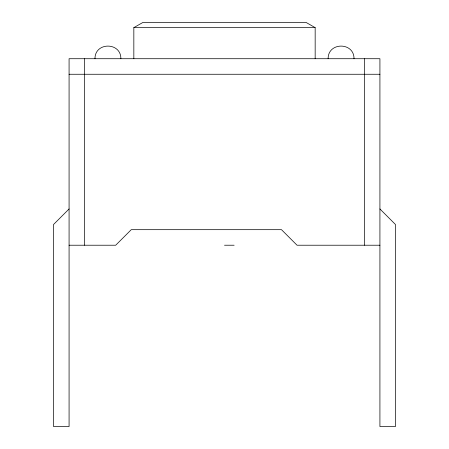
<?xml version="1.0" encoding="UTF-8"?>
<svg xmlns="http://www.w3.org/2000/svg" width="449" height="449" viewBox="0 0 449 449"><rect width="100%" height="100%" fill="white"/><g stroke="black" fill="none" stroke-linecap="round" stroke-linejoin="round"><path stroke-width="0.67" d="M94.98 58.718C94.812 41.897 121.056 41.897 120.882 58.718M328.118 58.718C327.944 41.897 354.188 41.897 354.02 58.718M69.079 208.959L53.532 224.5L53.532 426.55L69.079 426.55L69.079 58.718L379.921 58.718L379.921 426.55L395.468 426.55L395.468 224.5L379.921 208.959M133.836 58.718L133.836 27.63L142.905 22.45L306.095 22.45L315.164 27.63L315.164 58.718M133.836 27.63L315.164 27.63M69.079 74.259L379.921 74.259M69.079 245.221L115.702 245.221L131.248 229.68L281.489 229.68L297.03 245.221L379.921 245.221M224.5 245.221L234.137 245.221M364.38 58.718L364.38 245.221M84.62 58.718L84.62 245.221"/></g></svg>
